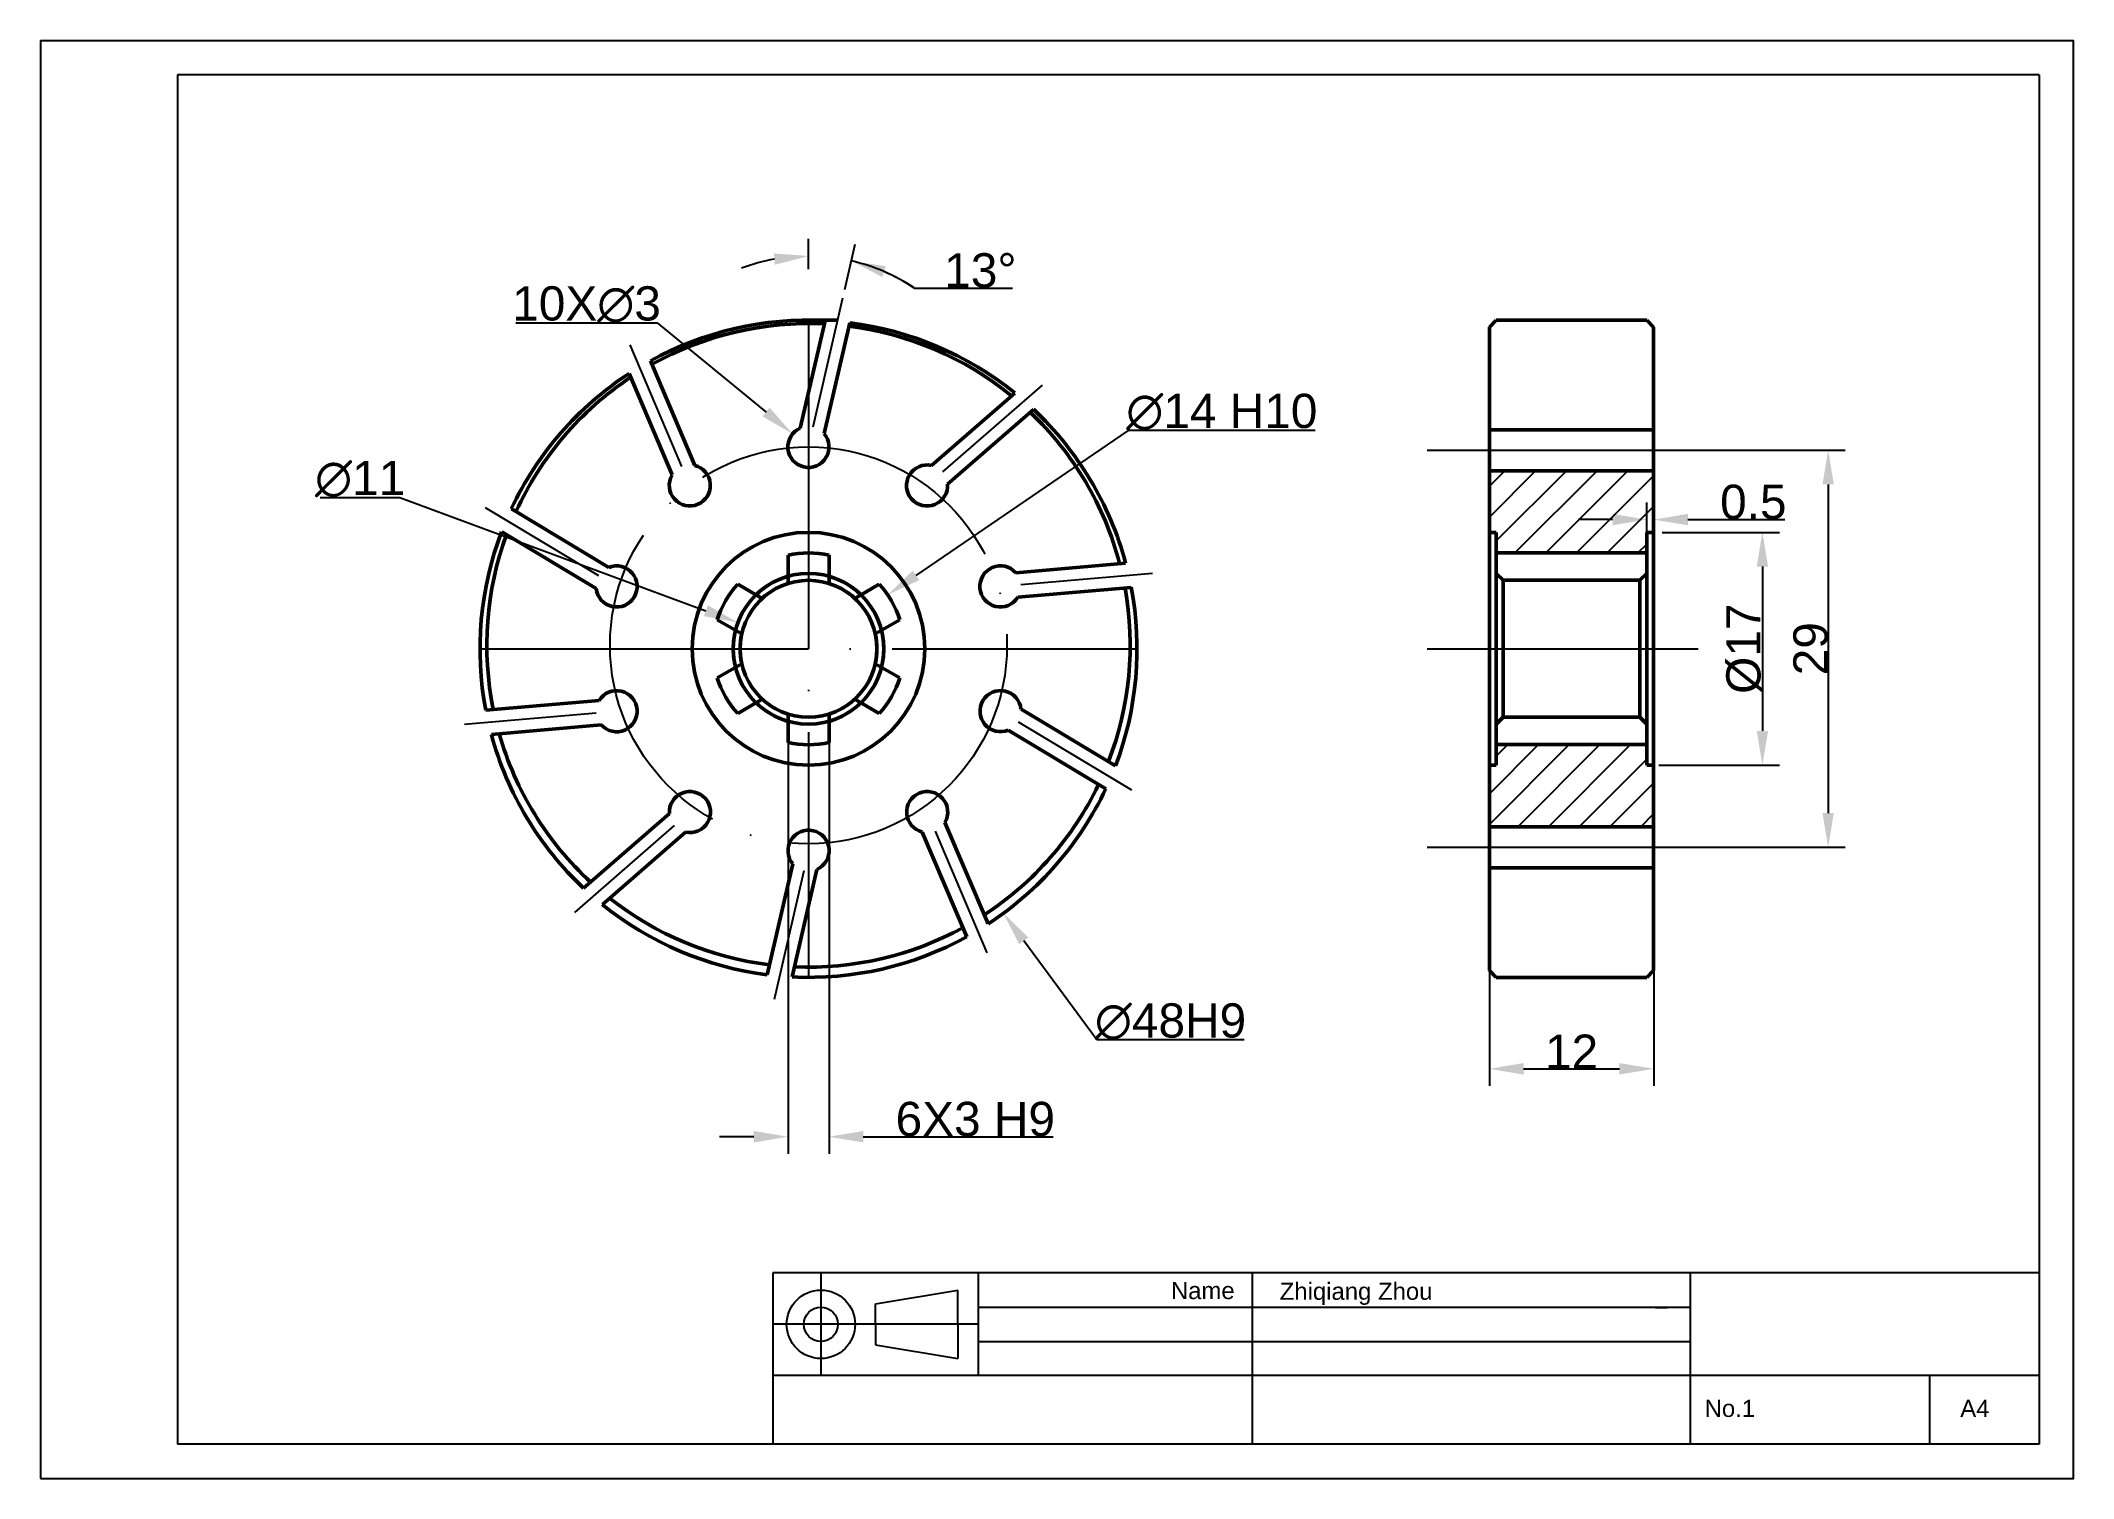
# Model space of a CAD drawing. Header units: millimetres. Extents: x 3919 to 4067, y 3242 to 3347.
import ezdxf

# ---------------------------------------------------------------- set-up
doc = ezdxf.new("R2010")
doc.units = ezdxf.units.MM
doc.linetypes.add('ACAD_ISO04W100', pattern=[30, 24, -3, 0, -3])
doc.layers.add('标注', color=3, linetype='Continuous')
doc.layers.add('辅助线', color=1, linetype='ACAD_ISO04W100')
doc.layers.add('粗线', color=7, linetype='Continuous', lineweight=50)
doc.styles.get("Standard").update_dxf_attribs({"font": 'arial.ttf'})
doc.dimstyles.new('机械无尺线', dxfattribs={"dimtxt": 2.5, "dimasz": 2.5, "dimexe": 1.25, "dimexo": 0.625, "dimgap": 0, "dimtad": 1, "dimtoh": 1, "dimdsep": 46, "dimtxsty": 'Standard', "dimcen": 0, "dimadec": 0, "dimazin": 0, "dimtfac": 1, "dimtofl": 0, "dimtmove": 0, "dimatfit": 3, "dimfxl": 0, "dimarcsym": 0})
pattern_1 = [(45, (9.9028, 0), (-1.122532, 1.122532), [])]

# ---------------------------------------------------------------- blocks, each defined once
blk = doc.blocks.new('*U2')
at = {"layer": '粗线'}
for p, q in [((-1.36, -3.31), (0.45, 4.53)), ((0.39, -3.72), (2.26, 4.37))]:
    blk.add_line(p, q, dxfattribs=at)
blk.add_arc((-0.76, -4.69), 1.5, 113.8699, 40.1301, dxfattribs=at)
at = {"layer": '辅助线'}
blk.add_line((-0.42, -3.22), (1.75, 6.19), dxfattribs=at)
blk = doc.blocks.new('*U3')
at = {"layer": '粗线', "color": 0, "linetype": 'ByBlock', "lineweight": -2, "transparency": 16777216}
blk.add_blockref('*U2', (3975.75, 3321.94), dxfattribs=at)
for p, rotation in [((3964.18, 3318.68), 36), ((3987.03, 3317.78), 324), ((3956.75, 3309.23), 72), ((3993.71, 3307.79), 288), ((3956.28, 3297.22), 108), ((3993.25, 3295.78), 252), ((3962.96, 3287.23), 144), ((3985.81, 3286.34), 216), ((3974.24, 3283.07), 180)]:
    blk.add_blockref('*U2', p, dxfattribs=dict(at, rotation=rotation))
blk = doc.blocks.new('*U4')
at = {"layer": '粗线'}
for p, q in [((-1.5, 0.95), (-1.5, -1.12)), ((1.5, 0.95), (1.5, -1.12))]:
    blk.add_line(p, q, dxfattribs=at)
blk.add_arc((0, -5.88), 7, 77.6264, 102.3736, dxfattribs=at)
blk = doc.blocks.new('*U5')
at = {"layer": '粗线', "color": 0, "linetype": 'ByBlock', "lineweight": -2, "transparency": 16777216}
blk.add_blockref('*U4', (3975, 3308.39), dxfattribs=at)
for p, rotation in [((3969.9, 3305.45), 59.99999999999999), ((3980.09, 3305.45), 299.9999999999999), ((3969.9, 3299.56), 120), ((3980.09, 3299.56), 240), ((3975, 3296.62), 180)]:
    blk.add_blockref('*U4', p, dxfattribs=dict(at, rotation=rotation))
blk = doc.blocks.new('*D6')
at = {"layer": 'Defpoints', "color": 0, "transparency": 16777216}
for p in [(3976.05, 3331.15), (3975, 3329.59), (3977.51, 3328.13), (3975.33, 3318.72), (3975, 3302.51)]:
    blk.add_point(p, dxfattribs=at)
at = {"layer": '标注', "color": 0, "lineweight": -2, "transparency": 16777216}
for p, q in [((3975, 3330.22), (3975, 3332.44)), ((3977.65, 3328.74), (3978.41, 3332.05)), ((3982.72, 3328.85), (3989.89, 3328.85))]:
    blk.add_line(p, q, dxfattribs=at)
for start, end in [(100.2966, 110.5933), (56.3224, 77), (56.4067, 66.7034)]:
    blk.add_arc((3975, 3317.26), 13.93, start, end, dxfattribs=at)
at = {"layer": '标注', "color": 0, "transparency": 16777216}
for points in [[(3972.47, 3331.38), (3972.54, 3330.55), (3975, 3331.19)], [(3980.38, 3329.66), (3980.63, 3330.45), (3978.13, 3330.83)]]:
    blk.add_solid(points, dxfattribs=at)
at = {"layer": '标注', "color": 0, "transparency": 16777216, "insert": (3987.55, 3330.13), "char_height": 2.5, "attachment_point": 5}
blk.add_mtext('13°', dxfattribs=at)
blk = doc.blocks.new('*D7')
at = {"layer": 'Defpoints', "color": 0, "transparency": 16777216}
for p in [(3973.83, 3318.21), (3976.16, 3316.31)]:
    blk.add_point(p, dxfattribs=at)
at = {"layer": '标注', "color": 0, "lineweight": -2, "transparency": 16777216}
for p, q in [((3953.61, 3326.3), (3963.94, 3326.3)), ((3963.94, 3326.3), (3971.9, 3319.79))]:
    blk.add_line(p, q, dxfattribs=at)
at = {"layer": '标注', "color": 0, "transparency": 16777216}
blk.add_solid([(3972.16, 3320.11), (3971.64, 3319.47), (3973.83, 3318.21)], dxfattribs=at)
at = {"layer": '标注', "color": 0, "transparency": 16777216, "insert": (3958.78, 3327.65), "char_height": 2.5, "attachment_point": 5}
blk.add_mtext('10X∅3', dxfattribs=at)
blk = doc.blocks.new('*D8')
at = {"layer": 'Defpoints', "color": 0, "transparency": 16777216}
for p in [(3980.78, 3306.45), (3969.21, 3298.56)]:
    blk.add_point(p, dxfattribs=at)
at = {"layer": '标注', "color": 0, "lineweight": -2, "transparency": 16777216}
for p, q in [((3998.35, 3318.45), (3982.84, 3307.86)), ((4012.02, 3318.45), (3998.35, 3318.45))]:
    blk.add_line(p, q, dxfattribs=at)
at = {"layer": '标注', "color": 0, "transparency": 16777216}
blk.add_solid([(3982.61, 3308.21), (3983.08, 3307.52), (3980.78, 3306.45)], dxfattribs=at)
at = {"layer": '标注', "color": 0, "transparency": 16777216, "insert": (4005.19, 3319.8), "char_height": 2.5, "attachment_point": 5}
blk.add_mtext('∅14 H10', dxfattribs=at)
blk = doc.blocks.new('*D9')
at = {"layer": 'Defpoints', "color": 0, "transparency": 16777216}
for p in [(3960.75, 3321.82), (3989.24, 3283.19)]:
    blk.add_point(p, dxfattribs=at)
at = {"layer": '标注', "color": 0, "lineweight": -2, "transparency": 16777216}
for p, q in [((3996.06, 3273.94), (3990.72, 3281.18)), ((4006.83, 3273.94), (3996.06, 3273.94))]:
    blk.add_line(p, q, dxfattribs=at)
at = {"layer": '标注', "color": 0, "transparency": 16777216}
blk.add_solid([(3991.06, 3281.42), (3990.38, 3280.93), (3989.24, 3283.19)], dxfattribs=at)
at = {"layer": '标注', "color": 0, "transparency": 16777216, "insert": (4001.44, 3275.28), "char_height": 2.5, "attachment_point": 5}
blk.add_mtext('∅48H9', dxfattribs=at)
blk = doc.blocks.new('*D10')
at = {"layer": 'Defpoints', "color": 0, "transparency": 16777216}
for p in [(3969.84, 3304.42), (3980.15, 3300.6)]:
    blk.add_point(p, dxfattribs=at)
at = {"layer": '标注', "color": 0, "lineweight": -2, "transparency": 16777216}
for p, q in [((3939.33, 3313.56), (3945.15, 3313.56)), ((3945.15, 3313.56), (3967.49, 3305.28))]:
    blk.add_line(p, q, dxfattribs=at)
at = {"layer": '标注', "color": 0, "transparency": 16777216}
blk.add_solid([(3967.64, 3305.68), (3967.35, 3304.89), (3969.84, 3304.42)], dxfattribs=at)
at = {"layer": '标注', "color": 0, "transparency": 16777216, "insert": (3942.24, 3314.9), "char_height": 2.5, "attachment_point": 5}
blk.add_mtext('∅11', dxfattribs=at)
blk = doc.blocks.new('*D11')
at = {"layer": 'Defpoints', "color": 0, "transparency": 16777216}
for p in [(3973.5, 3296.7), (3976.5, 3296.7), (3976.5, 3266.87)]:
    blk.add_point(p, dxfattribs=at)
at = {"layer": '标注', "color": 0, "lineweight": -2, "transparency": 16777216}
for p, q in [((3973.5, 3296.08), (3973.5, 3265.62)), ((3976.5, 3296.08), (3976.5, 3265.62)), ((3971, 3266.87), (3968.5, 3266.87)), ((3979, 3266.87), (3992.86, 3266.87))]:
    blk.add_line(p, q, dxfattribs=at)
at = {"layer": '标注', "color": 0, "transparency": 16777216}
for points in [[(3971, 3267.29), (3971, 3266.45), (3973.5, 3266.87)], [(3979, 3267.29), (3979, 3266.45), (3976.5, 3266.87)]]:
    blk.add_solid(points, dxfattribs=at)
at = {"layer": '标注', "color": 0, "transparency": 16777216, "insert": (3987.18, 3268.15), "char_height": 2.5, "attachment_point": 5}
blk.add_mtext('6X3 H9', dxfattribs=at)
blk = doc.blocks.new('*D12')
at = {"layer": 'Defpoints', "color": 0, "transparency": 16777216}
for p in [(4036.74, 3311.94), (4036.24, 3310.16), (4036.74, 3310.16)]:
    blk.add_point(p, dxfattribs=at)
at = {"layer": '标注', "color": 0, "lineweight": -2, "transparency": 16777216}
for p, q in [((4036.24, 3310.79), (4036.24, 3313.19)), ((4036.74, 3310.79), (4036.74, 3313.19)), ((4033.74, 3311.94), (4031.24, 3311.94)), ((4039.24, 3311.94), (4046.31, 3311.94))]:
    blk.add_line(p, q, dxfattribs=at)
at = {"layer": '标注', "color": 0, "transparency": 16777216}
for points in [[(4033.74, 3312.36), (4033.74, 3311.53), (4036.24, 3311.94)], [(4039.24, 3312.36), (4039.24, 3311.53), (4036.74, 3311.94)]]:
    blk.add_solid(points, dxfattribs=at)
at = {"layer": '标注', "color": 0, "transparency": 16777216, "insert": (4044.02, 3313.22), "char_height": 2.5, "attachment_point": 5}
blk.add_mtext('0.5', dxfattribs=at)
blk = doc.blocks.new('*D13')
at = {"layer": 'Defpoints', "color": 0, "transparency": 16777216}
for p in [(4036.74, 3311.01), (4036.49, 3294.01), (4044.68, 3294.01)]:
    blk.add_point(p, dxfattribs=at)
at = {"layer": '标注', "color": 0, "lineweight": -2, "transparency": 16777216}
for p, q in [((4037.36, 3311.01), (4045.93, 3311.01)), ((4044.68, 3308.51), (4044.68, 3296.51)), ((4037.11, 3294.01), (4045.93, 3294.01))]:
    blk.add_line(p, q, dxfattribs=at)
at = {"layer": '标注', "color": 0, "transparency": 16777216}
for points in [[(4044.27, 3308.51), (4045.1, 3308.51), (4044.68, 3311.01)], [(4044.27, 3296.51), (4045.1, 3296.51), (4044.68, 3294.01)]]:
    blk.add_solid(points, dxfattribs=at)
at = {"layer": '标注', "color": 0, "transparency": 16777216, "insert": (4043.34, 3302.51), "char_height": 2.5, "attachment_point": 5, "rotation": 90}
blk.add_mtext('%%C17', dxfattribs=at)
blk = doc.blocks.new('*D14')
at = {"layer": 'Defpoints', "color": 0, "transparency": 16777216}
for p in [(4036.74, 3317.01), (4036.74, 3288.01), (4049.49, 3288.01)]:
    blk.add_point(p, dxfattribs=at)
at = {"layer": '标注', "color": 0, "lineweight": -2, "transparency": 16777216}
for p, q in [((4037.36, 3317.01), (4050.74, 3317.01)), ((4049.49, 3314.51), (4049.49, 3290.51)), ((4037.36, 3288.01), (4050.74, 3288.01))]:
    blk.add_line(p, q, dxfattribs=at)
at = {"layer": '标注', "color": 0, "transparency": 16777216}
for points in [[(4049.07, 3314.51), (4049.9, 3314.51), (4049.49, 3317.01)], [(4049.07, 3290.51), (4049.9, 3290.51), (4049.49, 3288.01)]]:
    blk.add_solid(points, dxfattribs=at)
at = {"layer": '标注', "color": 0, "transparency": 16777216, "insert": (4048.21, 3302.51), "char_height": 2.5, "attachment_point": 5, "rotation": 90}
blk.add_mtext('29', dxfattribs=at)
blk = doc.blocks.new('*D15')
at = {"layer": 'Defpoints', "color": 0, "transparency": 16777216}
for p in [(4024.74, 3280.4), (4036.74, 3280.4), (4036.74, 3271.83)]:
    blk.add_point(p, dxfattribs=at)
at = {"layer": '标注', "color": 0, "lineweight": -2, "transparency": 16777216}
for p, q in [((4024.74, 3279.78), (4024.74, 3270.58)), ((4036.74, 3279.78), (4036.74, 3270.58)), ((4027.24, 3271.83), (4034.24, 3271.83))]:
    blk.add_line(p, q, dxfattribs=at)
at = {"layer": '标注', "color": 0, "transparency": 16777216}
for points in [[(4027.24, 3272.25), (4027.24, 3271.41), (4024.74, 3271.83)], [(4034.24, 3272.25), (4034.24, 3271.41), (4036.74, 3271.83)]]:
    blk.add_solid(points, dxfattribs=at)
at = {"layer": '标注', "color": 0, "transparency": 16777216, "insert": (4030.74, 3273.08), "char_height": 2.5, "attachment_point": 5}
blk.add_mtext('12', dxfattribs=at)

msp = doc.modelspace()

# ---------------------------------------------------------------- hatches: boundary and pattern name
at = {"layer": '标注'}
h = msp.add_hatch(dxfattribs=at)
h.set_pattern_fill('LINE', color=4, scale=0.5, angle=45)
h.set_pattern_definition(pattern_1)
h.paths.add_polyline_path([(4036.236, 3309.507), (4036.236, 3311.007), (4036.736, 3311.007), (4036.736, 3315.507), (4024.736, 3315.507), (4024.736, 3311.007), (4025.236, 3311.007), (4025.236, 3309.507)])
h = msp.add_hatch(dxfattribs=at)
h.set_pattern_fill('LINE', color=4, scale=0.5, angle=45)
h.set_pattern_definition(pattern_1)
h.paths.add_polyline_path([(4025.236, 3295.507), (4025.236, 3294.007), (4024.736, 3294.007), (4024.736, 3289.507), (4036.736, 3289.507), (4036.736, 3294.007), (4036.236, 3294.007), (4036.236, 3295.507)])

# ---------------------------------------------------------------- linework, layer by layer
for p, q in [((4064.899, 3344.42), (3928.899, 3344.42)), ((3928.899, 3344.42), (3928.899, 3244.42)), ((4064.899, 3344.42), (4064.899, 3244.42)), ((4064.899, 3256.92), (3972.399, 3256.92)), ((3972.399, 3256.92), (3972.399, 3244.42)), ((3975.899, 3256.92), (3975.899, 3249.42)), ((3987.399, 3256.92), (3987.399, 3249.42)), ((4007.399, 3256.92), (4007.399, 3244.42)), ((4039.399, 3256.92), (4039.399, 3244.42)), ((3979.899, 3254.67), (3985.899, 3255.67)), ((3985.899, 3253.17), (3985.899, 3255.67)), ((3979.899, 3253.17), (3979.899, 3254.67)), ((3987.399, 3254.42), (4039.399, 3254.42)), ((4039.399, 3254.42), (4036.9, 3254.351)), ((3987.399, 3253.17), (3972.399, 3253.17)), ((3979.899, 3253.17), (3979.899, 3251.67)), ((3985.899, 3253.17), (3985.899, 3250.67)), ((3979.899, 3251.67), (3985.899, 3250.67)), ((3987.399, 3251.92), (4039.399, 3251.92)), ((4064.899, 3249.42), (3972.399, 3249.42)), ((4056.899, 3249.42), (4056.899, 3244.42)), ((4064.899, 3244.42), (3928.899, 3244.42))]:
    msp.add_line(p, q)
msp.add_lwpolyline([(3918.899, 3241.92), (4067.399, 3241.92), (4067.399, 3346.92), (3918.899, 3346.92)], close=True)
for radius in [2.5, 1.25]:
    msp.add_circle((3975.899, 3253.17), radius)
at = {"layer": '粗线'}
for p, q in [((3974.996, 3326.507), (3977.131, 3326.507)), ((4025.236, 3326.507), (4024.736, 3326.007)), ((4025.236, 3326.507), (4036.236, 3326.507)), ((4036.236, 3326.507), (4036.736, 3326.007)), ((4024.736, 3326.007), (4024.736, 3279.007)), ((4036.736, 3326.007), (4036.736, 3279.007)), ((4024.736, 3318.507), (4036.736, 3318.507)), ((4024.736, 3315.507), (4036.736, 3315.507)), ((4024.736, 3302.507), (4024.736, 3311.007)), ((4024.736, 3311.007), (4025.236, 3311.007)), ((4025.236, 3311.007), (4025.236, 3308.007)), ((4036.736, 3311.007), (4036.236, 3311.007)), ((4036.236, 3311.007), (4036.236, 3308.007)), ((4025.236, 3309.507), (4036.236, 3309.507)), ((4025.236, 3308.007), (4025.736, 3307.507)), ((4025.236, 3308.007), (4025.236, 3296.824)), ((4025.736, 3307.507), (4035.736, 3307.507)), ((4025.736, 3307.507), (4025.736, 3297.507)), ((4036.236, 3308.007), (4035.736, 3307.507)), ((4035.736, 3307.507), (4035.736, 3297.507)), ((4036.236, 3308.007), (4036.236, 3297.007)), ((4025.236, 3297.007), (4025.736, 3297.507)), ((4025.236, 3294.007), (4025.236, 3297.007)), ((4025.736, 3297.507), (4035.736, 3297.507)), ((4036.236, 3297.007), (4035.736, 3297.507)), ((4036.236, 3294.007), (4036.236, 3297.007)), ((4025.236, 3295.507), (4036.236, 3295.507)), ((4024.736, 3294.007), (4025.236, 3294.007)), ((4036.736, 3294.007), (4036.236, 3294.007)), ((4024.736, 3289.507), (4036.736, 3289.507)), ((4024.736, 3286.507), (4036.736, 3286.507)), ((4024.736, 3279.007), (4025.236, 3278.507)), ((4036.736, 3279.007), (4036.236, 3278.507)), ((4025.236, 3278.507), (4036.236, 3278.507))]:
    msp.add_line(p, q, dxfattribs=at)
for radius in [8.5, 5.5, 5]:
    msp.add_circle((3974.996, 3302.507), radius, dxfattribs=at)
for centre, radius, start, end in [((3974.996, 3302.507), 24, 87.1226, 118.78265), ((3974.996, 3302.757), 23.5, 87.20074, 119.14599), ((3974.996, 3302.757), 23.5, 50.87228, 82.76806), ((3974.996, 3302.507), 24, 51.1226, 82.78265), ((3974.996, 3302.507), 24, 123.1226, 154.78265), ((3974.996, 3302.757), 23.5, 123.5829, 155.43249), ((3974.996, 3302.757), 23.5, 14.72267, 46.44308), ((3974.996, 3302.507), 24, 15.1226, 46.78265), ((3974.996, 3302.507), 24, 159.1226, 190.78265), ((3974.996, 3302.757), 23.5, 159.87274, 191.51792), ((3974.996, 3302.507), 5.5, 105.82662, 134.17338), ((3974.996, 3302.507), 5, 107.4576, 132.5424), ((3974.996, 3302.507), 5.5, 45.82662, 74.17338), ((3974.996, 3302.507), 5, 47.4576, 72.5424), ((3974.996, 3302.757), 23.5, 338.80879, 10.29499), ((3974.996, 3302.507), 24, 339.1226, 10.78265), ((3974.996, 3302.507), 5.5, 165.82662, 194.17338), ((3974.996, 3302.507), 5, 167.4576, 192.5424), ((3974.996, 3302.507), 5, 347.4576, 12.5424), ((3974.996, 3302.507), 5.5, 345.82662, 14.17338), ((3974.996, 3302.507), 5.5, 225.82662, 254.17338), ((3974.996, 3302.507), 5, 227.4576, 252.5424), ((3974.996, 3302.507), 5, 287.4576, 312.5424), ((3974.996, 3302.507), 5.5, 285.82662, 314.17338), ((3974.996, 3302.507), 24, 195.1226, 226.78265), ((3974.996, 3302.757), 23.5, 195.95918, 227.36955), ((3974.996, 3302.757), 23.5, 303.09792, 334.38024), ((3974.996, 3302.507), 24, 303.1226, 334.78265), ((3974.996, 3302.507), 24, 231.1226, 262.78265), ((3974.996, 3302.757), 23.5, 231.80905, 263.04421), ((3974.996, 3302.757), 23.5, 267.47995, 298.66634), ((3974.996, 3302.507), 24, 267.1226, 298.78265)]:
    msp.add_arc(centre, radius, start, end, dxfattribs=at)
at = {"layer": '辅助线'}
for p, q in [((3974.996, 3326.507), (3974.996, 3278.507)), ((4020.194, 3317.007), (4039.999, 3317.007)), ((3950.996, 3302.507), (3998.996, 3302.507)), ((4020.194, 3302.507), (4039.999, 3302.507)), ((4020.194, 3288.007), (4039.999, 3288.007))]:
    msp.add_line(p, q, dxfattribs=at)
msp.add_circle((3974.996, 3302.757), 14.5, dxfattribs=at)

# ---------------------------------------------------------------- block references
at = {"layer": '粗线'}
for name in ['*U3', '*U5']:
    msp.add_blockref(name, (0, 0), dxfattribs=at)

# ---------------------------------------------------------------- texts
for s, p in [('Name', (4001.472, 3255.01)), ('Zhiqiang Zhou', (4009.417, 3254.96))]:
    msp.add_text(s, height=1.25).set_placement(p)
at = {"char_height": 1.25, "attachment_point": 1}
for s, insert in [('No.1', (4040.461, 3247.654)), ('A4', (4059.137, 3247.654))]:
    msp.add_mtext_dynamic_manual_height_columns(s, width=20, gutter_width=6.25, heights=[2.087], dxfattribs=dict(at, insert=insert))

# ---------------------------------------------------------------- dimensions: what is measured, and where the dimension line sits
at = {"layer": '标注'}
dim = msp.add_angular_dim_2l(base=(3976.048, 3331.147), line1=((3975.333, 3318.719), (3977.505, 3328.127)), line2=((3974.996, 3329.592), (3974.996, 3302.507)), dimstyle='机械无尺线', dxfattribs=at)
dim.commit()
dim.dimension.update_dxf_attribs({"geometry": '*D6', "text_midpoint": (3987.555, 3330.127)})
for p1, p2, text, picture, middle in [((3976.157, 3316.307), (3973.835, 3318.207), '10X<>', '*D7', (3958.777, 3326.301)), ((3969.215, 3298.56), (3980.777, 3306.454), '<> H10', '*D8', (4005.188, 3318.454)), ((3960.755, 3321.825), (3989.237, 3283.188), '<>H9', '*D9', (4001.443, 3273.935))]:
    dim = msp.add_diameter_dim_2p(p1=p1, p2=p2, text=text, dimstyle='机械无尺线', dxfattribs=at)
    dim.commit()
    dim.dimension.update_dxf_attribs({"geometry": picture, "text_midpoint": middle, "dimtype": 163})
dim = msp.add_diameter_dim_2p(p1=(3980.154, 3300.597), p2=(3969.838, 3304.417), dimstyle='机械无尺线', dxfattribs=at)
dim.commit()
dim.dimension.update_dxf_attribs({"geometry": '*D10', "text_midpoint": (3942.241, 3313.558), "dimtype": 163})
dim = msp.add_linear_dim(base=(4049.486, 3288.007), p1=(4036.736, 3317.007), p2=(4036.736, 3288.007), angle=90, dimstyle='机械无尺线', dxfattribs=at)
dim.commit()
dim.dimension.update_dxf_attribs({"geometry": '*D14', "text_midpoint": (4048.21, 3302.507)})
dim = msp.add_linear_dim(base=(4036.736, 3311.945), p1=(4036.236, 3310.162), p2=(4036.736, 3310.162), dimstyle='机械无尺线', dxfattribs=at)
dim.commit()
dim.dimension.update_dxf_attribs({"geometry": '*D12', "text_midpoint": (4044.021, 3311.945), "dimtype": 160})
dim = msp.add_linear_dim(base=(4044.682, 3294.007), p1=(4036.736, 3311.007), p2=(4036.486, 3294.007), angle=90, text='%%C<>', dimstyle='机械无尺线', dxfattribs=at)
dim.commit()
dim.dimension.update_dxf_attribs({"geometry": '*D13', "text_midpoint": (4043.336, 3302.507)})
dim = msp.add_linear_dim(base=(3976.496, 3266.869), p1=(3973.496, 3296.703), p2=(3976.496, 3296.703), text='6X<> H9', dimstyle='机械无尺线', dxfattribs=at)
dim.commit()
dim.dimension.update_dxf_attribs({"geometry": '*D11', "text_midpoint": (3987.178, 3266.869), "dimtype": 160})
dim = msp.add_linear_dim(base=(4036.736, 3271.83), p1=(4024.736, 3280.403), p2=(4036.736, 3280.403), dimstyle='机械无尺线', dxfattribs=at)
dim.commit()
dim.dimension.update_dxf_attribs({"geometry": '*D15', "text_midpoint": (4030.736, 3273.085)})

doc.saveas('drawing.dxf')
